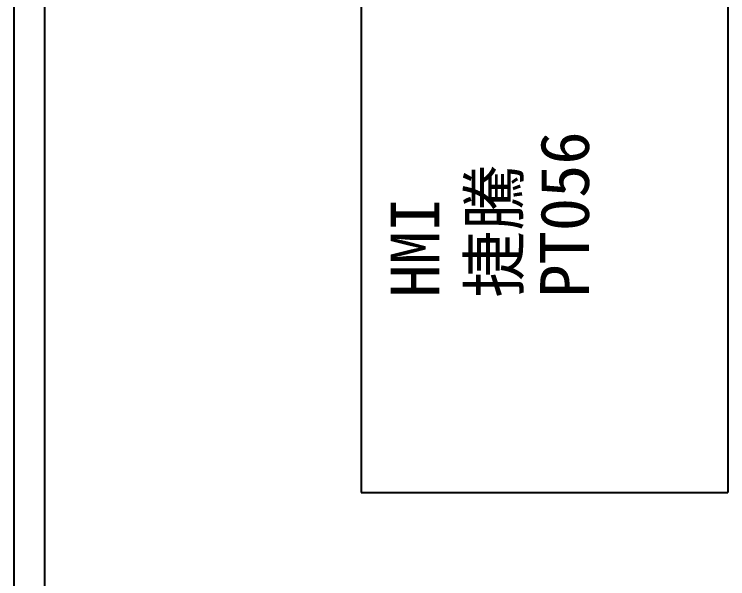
# Model space of a CAD drawing. Extents: x 10 to 297, y 3 to 207.
# Drawn here: x 10 to 39.2, y 26.09 to 49.18 of the extents above; entities that cross this region are included whole.
import ezdxf

# ---------------------------------------------------------------- set-up
doc = ezdxf.new("R2010")
doc.units = 0
doc.layers.add('圖框層', color=7, linetype='CONTINUOUS')
doc.layers.add('標尺寸層', color=3, linetype='CONTINUOUS')
doc.styles.add('STSL', font='kaiu.ttf')

msp = doc.modelspace()

# ---------------------------------------------------------------- linework, layer by layer
at = {"layer": '圖框層', "color": 7}
for p, q in [((10, 3), (10, 206.969)), ((11.25, 4.25), (11.25, 205.719))]:
    msp.add_line(p, q, dxfattribs=at)
at = {"layer": '標尺寸層', "color": 7}
for p, q in [((24.201, 62.887), (24.201, 29.618)), ((39.201, 62.887), (39.201, 29.618)), ((24.201, 29.618), (39.201, 29.618))]:
    msp.add_line(p, q, dxfattribs=at)

# ---------------------------------------------------------------- texts
at = {"layer": '圖框層', "color": 7, "style": 'STSL'}
for s, p in [('PT056', (33.523, 37.59)), ('捷騰', (30.636, 37.59)), ('HMI', (27.399, 37.59))]:
    msp.add_text(s, height=2, rotation=90, dxfattribs=at).set_placement(p)

doc.saveas('drawing.dxf')
